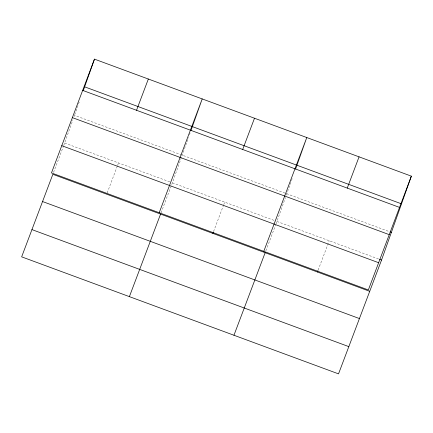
<?xml version="1.0" encoding="UTF-8"?>
<svg xmlns="http://www.w3.org/2000/svg" width="433" height="433" viewBox="0 0 433 433"><rect width="100%" height="100%" fill="white"/><g stroke="black" fill="none" stroke-linecap="round" stroke-linejoin="round"><path stroke-width="0.32" stroke-dasharray="2.17 1.62" d="M63.705 145.548L72.923 119.762M74.043 116.612L74.492 115.357L389.478 231.682M74.714 114.723L79.223 102.042M161.054 212.841L172.388 182.834L188.539 137.391M189.438 134.852L190.114 132.953M276.016 223.953L285.461 197.54M286.354 195.018L292.432 177.909M53.551 172.426L63.467 146.175M107.184 192.945L117.338 166.066M117.576 165.444L118.518 162.943M213.572 231.525L223.493 205.269M223.731 204.647L224.673 202.146M265.857 250.831L275.778 224.581M318.141 270.138L329.242 240.764M64.652 143.047L171.122 182.369M172.388 182.834L275.702 220.987M276.958 221.452L379.01 259.14"/><path stroke-width="0.65" d="M83.277 90.627L94.47 59.132L411.35 176.155L381.527 260.071L338.53 373.868L21.65 256.845L52.842 174.304L369.722 291.322M191.018 130.414L202.211 98.919L159.209 212.717M295.587 169.032L306.78 137.537L263.778 251.335M94.47 59.132L51.473 172.929L368.348 289.953L411.35 176.155M136.53 110.28L148.34 79.028M129.391 296.632L160.578 214.091M242.686 149.482L254.496 118.231M212.863 233.398L213.339 232.148M233.961 335.25L265.148 252.71M347.255 188.101L359.065 156.849M317.432 272.016L317.909 270.766M84.63 86.827L401.51 203.846M82.66 90.383L399.54 207.407M390.111 231.915L391.372 232.38M72.365 117.624L389.245 234.648M379.638 259.372L381.527 260.071M61.762 145.688L378.642 262.712M42.548 201.54L359.428 318.564M31.945 229.604L348.825 346.627"/></g></svg>
